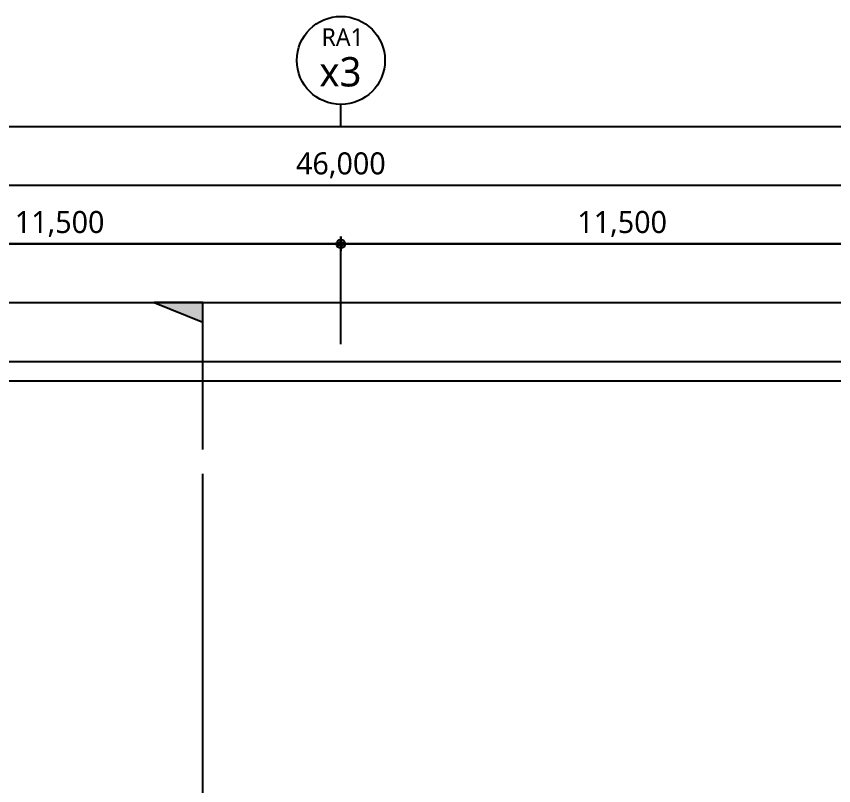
# Model space of a CAD drawing. Header units: millimetres. Extents: x 0 to 244676, y -5263 to 84354.
# Drawn here: x 49116 to 65824, y 68633 to 84354 of the extents above; entities that cross this region are included whole.
import ezdxf
from ezdxf.enums import TextEntityAlignment as Align

# ---------------------------------------------------------------- set-up
doc = ezdxf.new("R2010")
doc.units = ezdxf.units.MM
doc.header["$LTSCALE"] = 100
doc.header["$MEASUREMENT"] = 0
doc.header["$PDSIZE"] = -10
doc.layers.get('0').update_dxf_attribs({"linetype": 'CONTINUOUS'})
doc.layers.get('Defpoints').update_dxf_attribs({"color": 171, "linetype": 'CONTINUOUS'})
for name, color, linetype in [('DIM', 7, 'CONTINUOUS'), ('NDIM', 7, 'CONTINUOUS'), ('SYM', 7, 'CONTINUOUS'), ('SYM(AXIS)', 7, 'CONTINUOUS'), ('TEXT(AXIS)', 2, 'CONTINUOUS')]:
    doc.layers.add(name, color=color, linetype=linetype)
doc.styles.add('TE', font='malgun_0.ttf')
doc.styles.add('나눔바른고딕', font='NanumBarunGothic.ttf')
doc.dimstyles.new('BA', dxfattribs={"dimscale": 500, "dimtxt": 3, "dimasz": 1, "dimexe": 1, "dimexo": 5, "dimgap": 0.9, "dimtad": 1, "dimdec": 0, "dimdsep": 46, "dimlunit": 6, "dimtxsty": 'TE', "dimblk": 'DDD', "dimcen": 2.5, "dimclrd": 256, "dimclre": 256, "dimclrt": 3, "dimazin": 2, "dimtfac": 1, "dimtdec": 0, "dimtix": 1, "dimtmove": 2, "dimatfit": 3, "dimldrblk": 'DDD', "dimfxl": 1, "dimtolj": 1, "dimtzin": 0, "dimarcsym": 2})

# ---------------------------------------------------------------- blocks, each defined once
blk = doc.blocks.new('DDD')
at = {"layer": 'DIM', "color": 0}
for p, q in [((-1, 0), (1, 0)), ((0, -1), (0, 1))]:
    blk.add_line(p, q, dxfattribs=at)
for radius in [0.6, 0.3]:
    blk.add_circle((0, 0), radius, dxfattribs=at)
blk = doc.blocks.new('*D77')
at = {"layer": 'Defpoints', "color": 0, "ltscale": 0.4, "transparency": 16777216}
for p in [(55750, 79704), (55750, 76904), (67250, 76904)]:
    blk.add_point(p, dxfattribs=at)
at = {"layer": 'NDIM', "lineweight": -2, "ltscale": 0.4, "transparency": 16777216}
for p, q in [((55750, 77654), (55750, 79854)), ((67100, 79704), (55900, 79704)), ((67250, 77654), (67250, 79854))]:
    blk.add_line(p, q, dxfattribs=at)
at = {"layer": 'NDIM', "lineweight": -2, "ltscale": 0.4, "transparency": 16777216, "xscale": 150, "yscale": 150, "zscale": 150, "rotation": 180}
blk.add_blockref('DDD', (55750, 79704), dxfattribs=at)
at = {"layer": 'NDIM', "lineweight": -2, "ltscale": 0.4, "transparency": 16777216, "xscale": 150, "yscale": 150, "zscale": 150}
blk.add_blockref('DDD', (67250, 79704), dxfattribs=at)
at = {"layer": 'NDIM', "color": 3, "ltscale": 0.4, "transparency": 16777216, "insert": (61500, 80111), "char_height": 450, "attachment_point": 5, "style": 'TE'}
blk.add_mtext('\\A1;11,500', dxfattribs=at)
blk = doc.blocks.new('*D78')
at = {"layer": 'Defpoints', "color": 0, "ltscale": 0.4, "transparency": 16777216}
for p in [(44250, 79704), (44250, 76904), (55750, 76904)]:
    blk.add_point(p, dxfattribs=at)
at = {"layer": 'NDIM', "lineweight": -2, "ltscale": 0.4, "transparency": 16777216}
for p, q in [((44250, 77654), (44250, 79854)), ((55600, 79704), (44400, 79704)), ((55750, 77654), (55750, 79854))]:
    blk.add_line(p, q, dxfattribs=at)
at = {"layer": 'NDIM', "lineweight": -2, "ltscale": 0.4, "transparency": 16777216, "xscale": 150, "yscale": 150, "zscale": 150, "rotation": 180}
blk.add_blockref('DDD', (44250, 79704), dxfattribs=at)
at = {"layer": 'NDIM', "lineweight": -2, "ltscale": 0.4, "transparency": 16777216, "xscale": 150, "yscale": 150, "zscale": 150}
blk.add_blockref('DDD', (55750, 79704), dxfattribs=at)
at = {"layer": 'NDIM', "color": 3, "ltscale": 0.4, "transparency": 16777216, "insert": (50000, 80111), "char_height": 450, "attachment_point": 5, "style": 'TE'}
blk.add_mtext('\\A1;11,500', dxfattribs=at)
blk = doc.blocks.new('*D85')
at = {"layer": 'Defpoints', "color": 0, "ltscale": 0.4, "transparency": 16777216}
for p in [(78750, 80904), (32750, 76904), (78750, 76904)]:
    blk.add_point(p, dxfattribs=at)
at = {"layer": 'NDIM', "lineweight": -2, "ltscale": 0.4, "transparency": 16777216}
for p, q in [((32750, 77654), (32750, 81054)), ((78750, 77654), (78750, 81054)), ((32900, 80904), (78600, 80904))]:
    blk.add_line(p, q, dxfattribs=at)
at = {"layer": 'NDIM', "lineweight": -2, "ltscale": 0.4, "transparency": 16777216, "xscale": 150, "yscale": 150, "zscale": 150, "rotation": 180}
blk.add_blockref('DDD', (32750, 80904), dxfattribs=at)
at = {"layer": 'NDIM', "lineweight": -2, "ltscale": 0.4, "transparency": 16777216, "xscale": 150, "yscale": 150, "zscale": 150}
blk.add_blockref('DDD', (78750, 80904), dxfattribs=at)
at = {"layer": 'NDIM', "color": 3, "ltscale": 0.4, "transparency": 16777216, "insert": (55750, 81309), "char_height": 450, "attachment_point": 5, "style": 'TE'}
blk.add_mtext('\\A1;46,000', dxfattribs=at)
blk = doc.blocks.new('A$C2F20087E')
at = {"layer": 'SYM(AXIS)'}
blk.add_line((600, 0), (600, 300), dxfattribs=at)
blk.add_circle((600, 900), 600, dxfattribs=at)
blk = doc.blocks.new('A$C1AFB1B41')
at = {"layer": 'SYM'}
blk.add_hatch(color=256, dxfattribs=at).paths.add_polyline_path([(2000, 500), (1800, 0), (2000, 0)])
for p, q in [((2000, 500), (1800, 0)), ((2000, 0), (2000, 500)), ((0, 0), (250, 0)), ((500, 0), (2000, 0))]:
    blk.add_line(p, q, dxfattribs=at)
blk = doc.blocks.new('*U16')
at = {"layer": 'Defpoints', "ltscale": 10000}
blk.add_line((0, 5414), (0, 68650), dxfattribs=at)
at = {"layer": 'SYM', "xscale": 2, "yscale": 2, "zscale": 2, "rotation": 89.99999999999999}
blk.add_blockref('A$C1AFB1B41', (0, 68650), dxfattribs=at)

msp = doc.modelspace()

# ---------------------------------------------------------------- linework, layer by layer
at = {"layer": 'Defpoints', "ltscale": 10000}
for points in [[(17950, 82104.2), (97250, 82104.2), (97250, 2254.2), (17950, 2254.2)], [(19150, 80904.2), (96050, 80904.2), (96050, 3454.2), (19150, 3454.2)], [(20350, 79704.2), (94850, 79704.2), (94850, 4654.2), (20350, 4654.2)], [(21550, 78504.2), (93650, 78504.2), (93650, 5854.2), (21550, 5854.2)], [(26350, 77304.2), (88850, 77304.2), (88850, 7054.2), (26350, 7054.2)], [(26750, 76904.2), (88450, 76904.2), (88450, 7454.2), (26750, 7454.2)]]:
    msp.add_lwpolyline(points, close=True, dxfattribs=at)

# ---------------------------------------------------------------- block references
at = {"xscale": 1.500000000000008, "yscale": 1.500000000000008, "zscale": 1.500000000000008}
msp.add_blockref('A$C2F20087E', (54850, 82104.2), dxfattribs=at)
msp.add_blockref('*U16', (52931.2, 5854.2))

# ---------------------------------------------------------------- texts
at = {"layer": 'TEXT(AXIS)', "style": '나눔바른고딕'}
msp.add_text('RA1', height=360, dxfattribs=at).set_placement((55785.6, 83930.9), align=Align.MIDDLE_CENTER)
msp.add_text('x3', height=600, dxfattribs=at).set_placement((55740, 83221.8), align=Align.MIDDLE)

# ---------------------------------------------------------------- dimensions: what is measured, and where the dimension line sits
at = {"layer": 'NDIM', "ltscale": 0.4}
for base, p1, p2, picture, middle in [((78750, 80904.2), (32750, 76904.2), (78750, 76904.2), '*D85', (55750, 81309.5)), ((44250, 79704.2), (55750, 76904.2), (44250, 76904.2), '*D78', (50000, 80110.7)), ((55750, 79704.2), (67250, 76904.2), (55750, 76904.2), '*D77', (61500, 80110.7))]:
    dim = msp.add_linear_dim(base=base, p1=p1, p2=p2, dimstyle='BA', override={"dimscale": 150}, dxfattribs=at)
    dim.commit()
    dim.dimension.update_dxf_attribs({"geometry": picture, "text_midpoint": middle})

doc.saveas('drawing.dxf')
